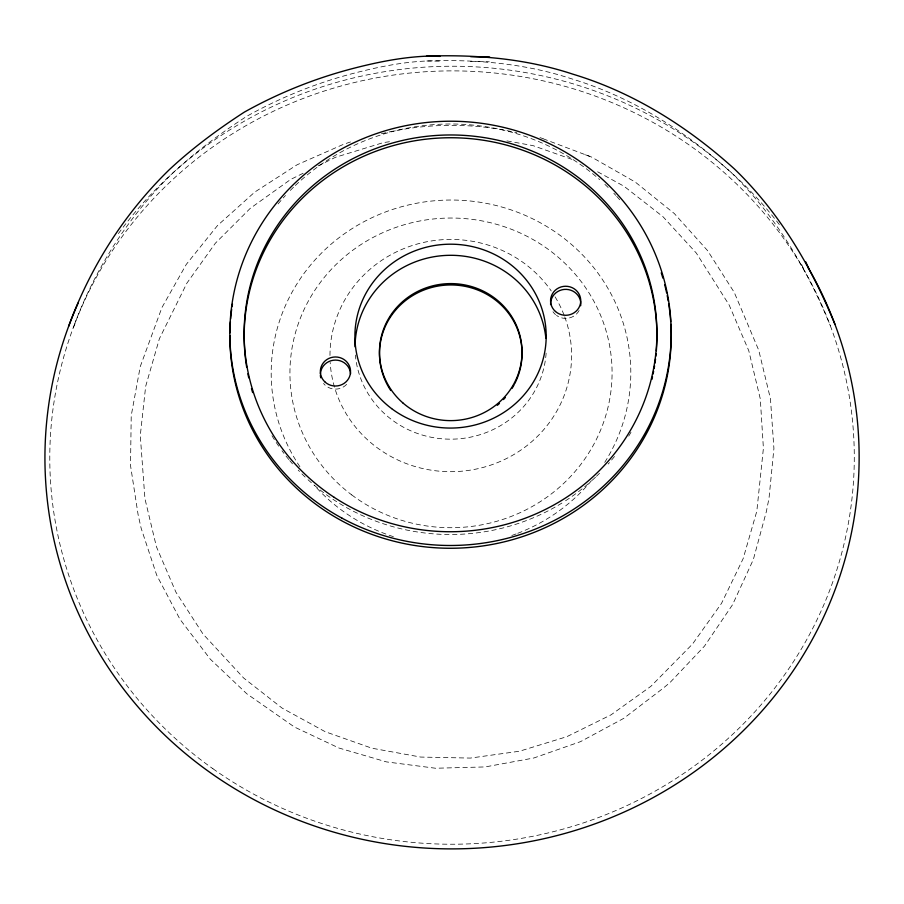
<?xml version="1.0" encoding="UTF-8"?>
<svg xmlns="http://www.w3.org/2000/svg" width="904" height="904" viewBox="0 0 904 904"><rect width="100%" height="100%" fill="white"/><g stroke="black" fill="none" stroke-linecap="round" stroke-linejoin="round"><path stroke-width="0.68" stroke-dasharray="4.52 3.39" d="M75.043 323.711L73.179 327.915C94.423 269.731 128.165 216.497 172.574 173.218C195.32 151.985 220.576 133.238 246.702 116.333C281.167 97.067 318.185 82.241 356.481 72.569C379.556 66.693 403.048 62.014 426.891 60.986C475.707 59.189 525.032 63.382 571.622 78.829C631.478 96.909 685.006 130.752 731.155 172.506C775.564 215.401 807.057 268.996 830.347 325.79M303.111 173.285L290.67 179.433L250.261 208.338L215.344 243.232L186.879 283.178L159.409 338.65L145.668 386.336L140.278 435.547L144.934 498.692L156.403 546.694L175.941 592.21L203.004 634.009L243.662 678.023L282.161 708.137L325.293 731.754L371.894 748.207L420.688 757.066L470.34 758.083L519.495 751.224L566.808 736.692L611.002 714.872L650.857 686.351L692.543 644.021L721.516 603.364L743.133 558.695L756.817 511.212L763.405 448.294L760.298 398.913L748.772 350.707L729.144 304.987L696.329 253.075L663.061 216.779L624.031 186.247L594.877 170.291M318.038 165.918L335.463 157.307L383.432 142.572L390.347 141.612M350.492 141.951L343.441 144.346L297.077 164.788L254.713 192.111L217.457 225.604L186.269 264.42L161.952 307.518L140.244 366.606L131.227 415.682L130.515 465.503L138.12 514.771L141.148 528.252L156.742 575.272L179.975 619.285L210.27 659.129L246.815 693.786L294.489 727.053L338.989 748.037L386.426 761.891L435.57 768.242L485.143 766.931L533.857 757.993L580.47 741.664L623.749 718.352L662.587 688.678L669.943 682.61L704.521 646.077L732.568 604.686L753.348 559.519L766.321 511.732L769.033 498.104L773.914 448.497L770.457 398.788L758.75 350.266L734.251 292.399L707.595 250.645L674.305 213.536L635.252 182.054L591.453 157.013L542.592 138.572M381.454 133.747C425.513 123.046 472.589 122.413 516.817 132.741M426.891 60.986L440.225 61.178M470.555 61.517L489.267 61.788M506.952 140.9L533.055 145.634L573.735 159.997M539.993 137.589L543.021 138.685M585.442 154.799L591.453 157.013M801.509 264.194L805.046 271.833M579.102 310.524A15.097 14.52 -0.7 0 1 556.536 315.428M555.519 314.615A15.097 14.52 -0.7 0 1 552.977 311.722M346.639 384.369A15.097 14.52 -0.7 0 1 323.519 383.477M631.003 432.225A206.383 198.383 -0.7 0 1 628.156 437.016M614.483 456.497A206.383 198.383 -0.7 0 1 608.189 464.023M599.533 473.278A206.383 198.383 -0.7 0 1 596.504 476.25M595.487 477.233A206.383 198.383 -0.7 0 1 590.278 482.001M588.154 483.855A206.383 198.383 -0.7 0 1 563.068 502.341M561.915 503.053A206.383 198.383 -0.7 0 1 312.468 483.708M311.394 482.77A206.383 198.383 -0.7 0 1 306.173 478.024M305.145 477.063A206.383 198.383 -0.7 0 1 298.196 470.103M292.5 463.865A206.383 198.383 -0.7 0 1 289.766 460.656M288.862 459.582A206.383 198.383 -0.7 0 1 281.969 450.746M278.726 446.192A206.383 198.383 -0.7 0 1 271.889 435.626M278.082 203.942A220.678 212.135 -0.7 0 1 285.483 195.49M290.32 190.416A220.678 212.135 -0.7 0 1 294.32 186.45M295.337 185.478A220.678 212.135 -0.7 0 1 599.668 179.625M604.889 184.371A220.678 212.135 -0.7 0 1 609.929 189.264M613.839 193.286A220.678 212.135 -0.7 0 1 615.76 195.343M616.709 196.371A220.678 212.135 -0.7 0 1 620.426 200.586M564.74 316.897A120.808 116.13 -0.7 0 1 474.577 469.391A120.808 116.13 -0.7 0 1 330.175 362.425M329.971 355.487A120.808 116.13 -0.7 0 1 415.829 244.43A120.808 116.13 -0.7 0 1 551.259 290.975M555.079 296.84A120.808 116.13 -0.7 0 1 564.254 315.598M546.118 353.181A95.643 91.937 -0.7 0 1 451.559 439.163A95.643 91.937 -0.7 0 1 355.385 355.035M118.401 233.616A407.105 391.33 -0.7 0 1 779.655 224.972M299.913 466.735A179.806 172.845 -0.7 0 1 332.31 243.142A179.806 172.845 -0.7 0 1 567.113 240.792A179.806 172.845 -0.7 0 1 603.895 463.684M591.465 480.645A179.806 172.845 -0.7 0 1 517.382 533.439M516.082 533.936A179.806 172.845 -0.7 0 1 510.839 535.801M393.376 536.66A179.806 172.845 -0.7 0 1 314.615 485.64M212.903 768.716A402.269 386.686 -0.7 0 0 851.726 500.782A402.269 386.686 -0.7 0 0 291.461 103.169A402.269 386.686 -0.7 0 0 212.903 768.716M351.735 494.906A161.082 154.844 -0.7 0 0 610.494 394.381A161.082 154.844 -0.7 0 0 390.765 229.322A161.082 154.844 -0.7 0 0 351.735 494.906"/><path stroke-width="1.36" d="M68.625 326.355C90.129 267.414 124.3 213.48 169.308 169.669C192.315 148.177 217.887 129.249 244.306 112.141C279.144 92.615 316.603 77.733 355.306 67.879C378.629 61.935 402.382 57.212 426.473 56.172C475.877 54.353 525.812 58.568 572.955 74.196C633.557 92.468 687.729 126.729 734.455 168.98C779.44 212.417 811.351 266.68 834.9 324.208M470.69 56.692L489.618 56.963M426.473 56.172L439.954 56.376M805.69 261.787L809.295 269.607M550.604 304.569A15.097 14.52 -0.7 0 1 566.311 289.37A15.097 14.52 -0.7 0 1 580.673 305.721M320.75 377.804A15.097 14.52 -0.7 0 1 320.389 375.296M320.389 374.03A15.097 14.52 -0.7 0 1 335.429 360.086A15.097 14.52 -0.7 0 1 350.56 373.906M656.123 353.487A206.383 198.383 -0.7 0 1 655.841 356.232M655.536 358.978A206.383 198.383 -0.7 0 1 654.982 363.103M654.575 365.837A206.383 198.383 -0.7 0 1 654.112 368.583M653.626 371.307A206.383 198.383 -0.7 0 1 653.095 374.019M652.519 376.731A206.383 198.383 -0.7 0 1 651.908 379.431M252.645 392.585A206.383 198.383 -0.7 0 1 251.459 388.607M248.736 377.849A206.383 198.383 -0.7 0 1 247.877 373.781M246.645 366.99A206.383 198.383 -0.7 0 1 442.237 137.916A206.383 198.383 -0.7 0 1 656.349 350.741M670.892 324.321A220.678 212.135 -0.7 0 1 456.17 548.186A220.678 212.135 -0.7 0 1 229.876 335.542M229.898 332.796A220.678 212.135 -0.7 0 1 230.396 321.756M230.61 318.999A220.678 212.135 -0.7 0 1 231.661 309.383M232.034 306.659A220.678 212.135 -0.7 0 1 232.464 303.936M661.242 272.85A220.678 212.135 -0.7 0 1 662.869 278.127M664.722 284.805A220.678 212.135 -0.7 0 1 666.632 292.885M667.197 295.597A220.678 212.135 -0.7 0 1 668.214 301.021M668.666 303.733A220.678 212.135 -0.7 0 1 670.723 321.564M355.046 346.808A95.643 91.937 -0.7 0 1 446.226 255.403A95.643 91.937 -0.7 0 1 545.858 338.062M807.894 267.166A407.105 391.33 -0.7 0 1 472.408 848.381A407.105 391.33 -0.7 0 1 78.185 302.998M390.765 390.505A71.28 68.512 -0.7 0 1 446.723 285.065A71.28 68.512 -0.7 0 1 514.726 383.646M514.082 384.867A71.28 68.512 -0.7 0 1 512.003 388.46M505.336 397.489A71.28 68.512 -0.7 0 1 503.46 399.557M499.437 403.478A71.28 68.512 -0.7 0 1 497.29 405.331M555.485 311.507A15.097 14.52 -0.7 0 0 580.402 303.857A15.097 14.52 -0.7 0 0 561.068 286.941A15.097 14.52 -0.7 0 0 555.485 311.507M325.27 382.234A15.097 14.52 -0.7 0 0 350.198 374.584A15.097 14.52 -0.7 0 0 330.853 357.668A15.097 14.52 -0.7 0 0 325.27 382.234M334.277 497.392A206.383 198.383 -0.7 0 0 656.315 347.961A206.383 198.383 -0.7 0 0 360.945 154.708A206.383 198.383 -0.7 0 0 334.277 497.392M341.949 518.139A220.678 212.135 -0.7 0 0 671.186 331.192A220.678 212.135 -0.7 0 0 338.412 150.742A220.678 212.135 -0.7 0 0 341.949 518.139M391.613 408.597A95.643 91.937 -0.7 0 0 545.248 348.91A95.643 91.937 -0.7 0 0 414.789 250.894A95.643 91.937 -0.7 0 0 391.613 408.597M402.743 402.811A71.28 68.512 -0.7 0 0 520.376 366.674A71.28 68.512 -0.7 0 0 429.106 286.85A71.28 68.512 -0.7 0 0 402.743 402.811"/></g></svg>
